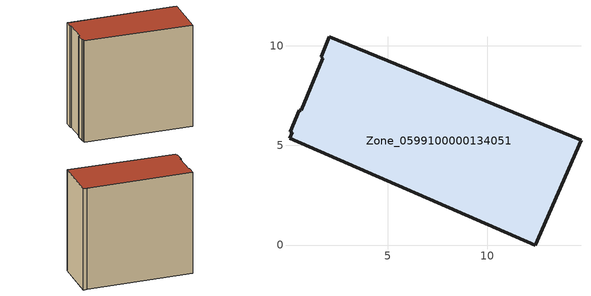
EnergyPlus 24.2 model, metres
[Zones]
Zone_0599100000134051
 floor ground (C_G): 0.67,6.77 1.75,9.36 1.67,9.45 2.08,10.44 14.23,5.47 14.7,5.26 12.41,0 0.08,5.35 0.2,5.65 0.13,5.68 0.57,6.76 z0
 wall outside (C_F): 12.41,0 14.7,5.26 14.23,5.47 2.08,10.44 1.67,9.45 1.75,9.36 0.67,6.77 0.57,6.76 0.13,5.68 0.2,5.65 0.08,5.35 12.41,0 z0:12.94
 roof outside (C_R): 1.75,9.36 0.67,6.77 0.57,6.76 0.13,5.68 0.2,5.65 0.08,5.35 12.41,0 14.7,5.26 14.23,5.47 2.08,10.44 1.67,9.45 z12.94
[BUILDING]
Pand.0599100000134051: North Axis=0; Terrain=City; Loads Convergence Tolerance Value=0.04; Temperature Convergence Tolerance Value=0.4; Solar Distribution=FullExterior; Maximum Number of Warmup Days=25; Minimum Number of Warmup Days=1
[Site:Location]
Rotterdam.The.Hague.AP_ZH_NLD Design_Conditions: Latitude=51.96; Longitude=4.45; Time Zone=1; Elevation=-4.5
[SITE:GROUNDTEMPERATURE:BUILDINGSURFACE]
18, 18, 18, 18, 18, 18, 18, 18, 18, 18, 18, 18
[MATERIAL] Thermal Absorptance=0.9; Solar Absorptance=0.7; Visible Absorptance=0.7
Name | Roughness | Thickness | Conductivity | Density | Specific Heat
G.TI.1946 | MediumSmooth | 0.15 | 1 | 540 | 1210
F.TI.1946 | Rough | 0.3 | 0.857143 | 1920 | 840
R.TI.1946 | MediumRough | 0.2 | 0.1 | 1500 | 1000
[CONSTRUCTION]
C_G: G.TI.1946
C_F: F.TI.1946
C_R: R.TI.1946
[ZONE]
Zone_0599100000134051: Type=1; Multiplier=1; Ceiling Height=Autocalculate; Volume=Autocalculate; Floor Area=autocalculate; Part of Total Floor Area=Yes
[ZONEINFILTRATION:DESIGNFLOWRATE]
Infil_Zone_0599100000134051: Zone or ZoneList or Space or SpaceList=Zone_0599100000134051; Schedule=AlwaysOn; Design Flow Rate Calculation Method=Flow/Area; Flow Rate per Floor Area=0.003; Constant Term Coefficient=1; Temperature Term Coefficient=0; Velocity Term Coefficient=0; Velocity Squared Term Coefficient=0
[HVACTEMPLATE:ZONE:IDEALLOADSAIRSYSTEM]
Zone_0599100000134051: Maximum Heating Supply Air Temperature=50; Minimum Cooling Supply Air Temperature=13; Maximum Heating Supply Air Humidity Ratio=0.0156; Minimum Cooling Supply Air Humidity Ratio=0.0077; Heating Limit=NoLimit; Cooling Limit=NoLimit; Dehumidification Control Type=ConstantSensibleHeatRatio; Cooling Sensible Heat Ratio=0.7; Dehumidification Setpoint=60; Humidification Control Type=None; Humidification Setpoint=30; Outdoor Air Method=None; Outdoor Air Flow Rate per Person=0.00944; Outdoor Air Flow Rate per Zone Floor Area=0; Outdoor Air Flow Rate per Zone=0; Demand Controlled Ventilation Type=None; Outdoor Air Economizer Type=NoEconomizer; Heat Recovery Type=None; Sensible Heat Recovery Effectiveness=0.7; Latent Heat Recovery Effectiveness=0.65
[ZONECONTROL:THERMOSTAT]
ThermostatControl_Zone_0599100000134051: Zone or ZoneList=Zone_0599100000134051; Control Type Schedule=DualSetpointControlType; Control 1=Thermostat_Zone_0599100000134051; Temperature Difference Between Cutout And Setpoint=0
[THERMOSTATSETPOINT:DUALSETPOINT]
Thermostat_Zone_0599100000134051: Heating Setpoint Temperature Schedule=HeatingSetpoint_Zone_0599100000134051; Cooling Setpoint Temperature Schedule=CoolingSetpoint_Zone_0599100000134051
[SCHEDULE:COMPACT]
HeatingSetpoint_Zone_0599100000134051: Through: 12/31, For: AllDays, Until: 24:00, 21
CoolingSetpoint_Zone_0599100000134051: Through: 12/31, For: AllDays, Until: 24:00, 24
DualSetpointControlType: Through: 12/31, For: AllDays, Until: 24:00, 4
AlwaysOn: Through: 12/31, For: AllDays, Until: 24:00, 1
